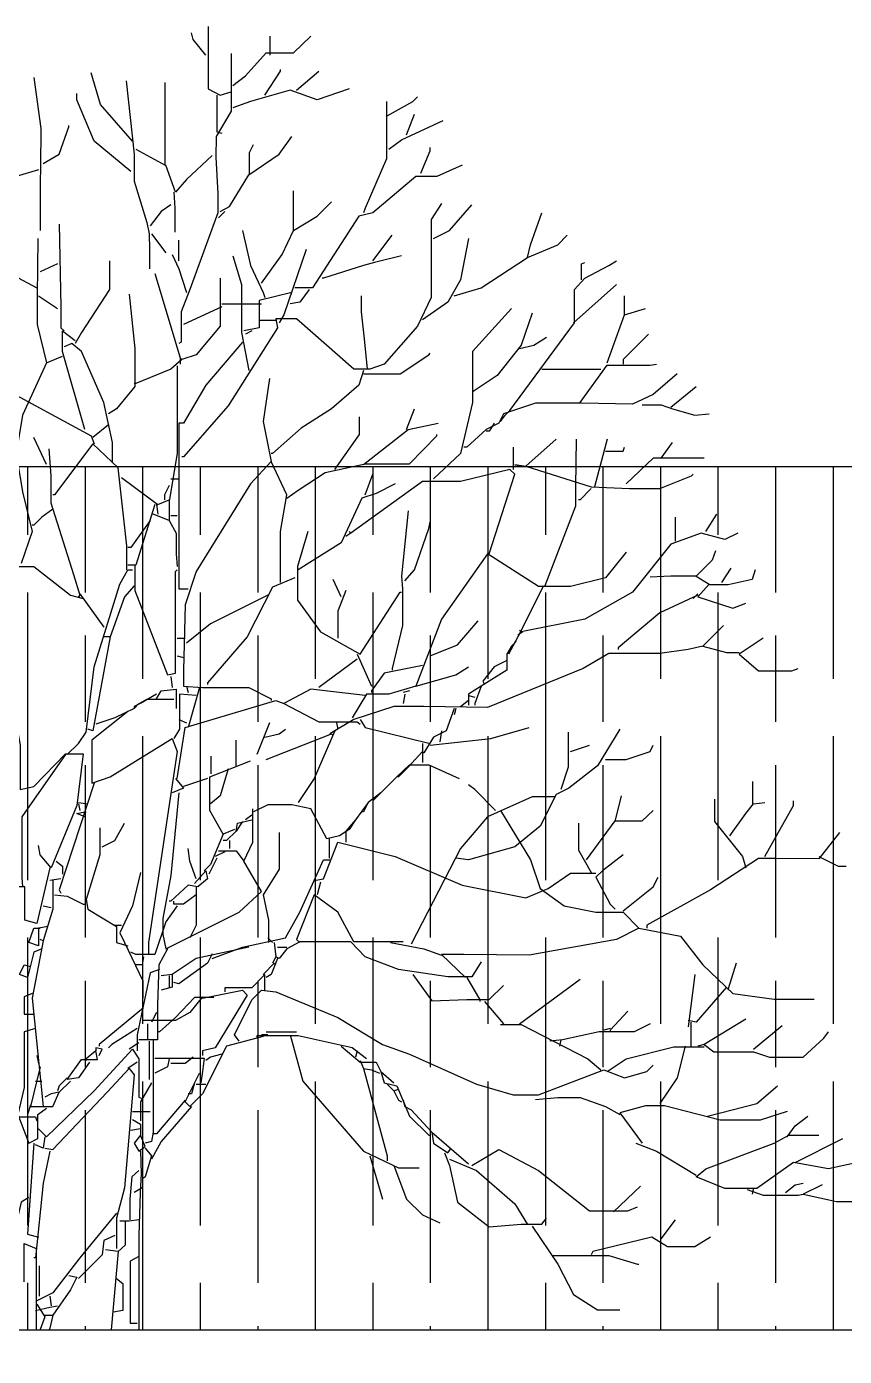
# Model space of a CAD drawing. Header units: centimetres. Extents: x -3096 to 17897, y -3131 to 15798.
# Drawn here: x 5823.7 to 6108, y 12653 to 13115.2 of the extents above; entities that cross this region are included whole.
import ezdxf

# ---------------------------------------------------------------- set-up
doc = ezdxf.new("R2010")
doc.units = ezdxf.units.CM

msp = doc.modelspace()

# ---------------------------------------------------------------- hatches: boundary and pattern name
at = {"transparency": 33554508}
h = msp.add_hatch(dxfattribs=at)
h.set_pattern_fill('GOST_WOOD', color=256, scale=10)
h.set_pattern_definition([(90, (-7435.9, 8498.48), (60, -4e-15), [100, -20]), (90, (-7415.9, 8478.48), (60, -4e-15), [60, -15, 30, -15]), (90, (-7395.9, 8448.48), (60, -4e-15), [100, -20])])
h.paths.add_polyline_path([(6210.88, 12662.23), (6210.88, 12632.23), (6171.12, 12632.23), (6171.12, 12382.23), (6210.88, 12382.23), (6210.88, 12362.23), (6415.13, 12362.23), (6415.13, 12962.23), (5649.16, 12962.23), (5649.16, 12662.23)])

# ---------------------------------------------------------------- linework, layer by layer
msp.add_line((5649.16, 12962.23), (6415.13, 12962.23))
at = {"color": 84}
for points in [[(5885.96, 13105.21), (5881.53, 13110.75), (5880.98, 13112.96)], [(5886.79, 13115.18), (5886.79, 13093.58), (5890.95, 13091.37), (5894.82, 13092.48)], [(5895.37, 13094.69), (5899.81, 13098.01), (5907, 13106.04), (5916.42, 13106.04), (5922.51, 13111.86)], [(5908.39, 13105.21), (5908.39, 13111.86)], [(5894.82, 13105.77), (5894.82, 13085.83), (5889.56, 13076.97), (5889.42, 13069.78), (5890.18, 13057.04), (5890.18, 13050.4), (5880.43, 13023.82), (5877.38, 13016.07), (5877.38, 13005.55), (5876.55, 13005)], [(5860.49, 13075.31), (5849.42, 13088.05), (5846.1, 13099.12)], [(5906.45, 13091.37), (5911.98, 13099.67), (5911.98, 13100.23)], [(5917.52, 13093.03), (5925.27, 13099.67)], [(5826.17, 13097.46), (5828.66, 13079.74), (5828.52, 13066.45), (5828.45, 13060.92), (5828.45, 13044.31)], [(5858.28, 13096.35), (5861.05, 13070.88), (5861.05, 13061.47), (5865.48, 13047.08), (5866.31, 13043.2), (5866.45, 13037.66), (5866.45, 13031.02)], [(5861.6, 13072.55), (5871.84, 13067.01), (5871.84, 13095.8)], [(5859.94, 13064.79), (5847.21, 13075.31), (5841.12, 13089.71), (5841.12, 13091.92)], [(5889.84, 13091.37), (5889.84, 13078.64), (5891.5, 13078.08)], [(5935.79, 13093.58), (5924.72, 13089.71), (5915.31, 13093.03), (5901.47, 13089.15), (5895.37, 13086.94)], [(5949.08, 13084.17), (5957.94, 13089.15), (5959.6, 13090.82)], [(5948.8, 13089.15), (5948.8, 13069.22), (5941.33, 13052.06), (5940.78, 13050.4)], [(5829.49, 13067.56), (5835.03, 13070.88), (5838.35, 13080.3), (5838.35, 13080.85)], [(5949.64, 13072.55), (5954.06, 13075.87), (5968.46, 13082.51)], [(5955.73, 13077.53), (5958.49, 13084.73)], [(5890.95, 13050.95), (5894.27, 13052.61), (5900.91, 13063.69), (5911.43, 13070.88), (5915.86, 13076.97)], [(5901.19, 13063.69), (5901.19, 13071.44), (5902.57, 13074.21)], [(5960.71, 13064.24), (5964.03, 13071.99), (5964.03, 13073.1)], [(5888.18, 13070.33), (5879.32, 13062.03), (5875.44, 13057.6), (5872.12, 13067.01)], [(5975.1, 13067.01), (5966.25, 13063.13), (5959.05, 13063.13), (5944.1, 13050.4), (5939.12, 13049.29), (5923.06, 13024.38), (5916.97, 13024.38)], [(5827.83, 13065.35), (5820.08, 13063.13), (5818.97, 13063.13)], [(5874.89, 13057.6), (5875.17, 13052.06), (5875.17, 13043.75)], [(5916.42, 13044.31), (5916.42, 13058.15)], [(5873.78, 13053.17), (5870.46, 13050.95), (5866.59, 13045.97)], [(5967.91, 13053.72), (5964.31, 13048.18), (5964.31, 13021.05), (5959.6, 13011.09), (5947.97, 12997.8), (5942.99, 12996.14), (5937.45, 12996.14), (5917.52, 13013.58), (5910.32, 13013.58), (5910.88, 13010.53), (5893.71, 12983.4), (5878.21, 12965.69), (5877.66, 12965.69)], [(5905.34, 13026.04), (5912.54, 13036), (5916.42, 13044.31), (5924.72, 13049.29), (5929.7, 13054.27)], [(5965.14, 13041.54), (5970.67, 13044.31), (5978.43, 13053.17)], [(5892.61, 13050.95), (5890.39, 13048.74)], [(5997.8, 13034.9), (5998.91, 13039.32), (6002.79, 13050.4)], [(5835.03, 13046.52), (5835.58, 13017.73), (5835.58, 13010.53), (5836.69, 13009.43)], [(5898.7, 13044.31), (5901.47, 13032.13), (5905.9, 13022.72), (5906.45, 13021.05)], [(5827.55, 13041.54), (5827.41, 13021.61), (5827.41, 13011.64), (5830.6, 12998.35), (5836.13, 13000.57)], [(5867.14, 13043.2), (5872.12, 13036.56)], [(5876.55, 13033.79), (5876.55, 13040.99)], [(5944.1, 13033.79), (5950.74, 13042.65)], [(5977.32, 13041.54), (5974.55, 13027.14), (5970.12, 13019.39), (5961.26, 13013.3)], [(5972.34, 13021.61), (5981.75, 13024.38), (5997.8, 13034.9), (6008.32, 13039.32), (6011.64, 13042.65)], [(5874.34, 13036), (5876.55, 13031.02), (5879.32, 13022.72)], [(5895.37, 13035.45), (5898.42, 13025.48), (5898.42, 13008.87), (5900.91, 12995.59)], [(5920.84, 13037.66), (5913.09, 13014.96), (5911.43, 13012.2)], [(5954.06, 13035.45), (5944.65, 13033.23), (5940.78, 13032.13), (5926.93, 13027.7), (5926.38, 13027.7)], [(5834.47, 13032.68), (5828.38, 13029.91)], [(5852.47, 13033.79), (5852.47, 13023.82), (5842.78, 13008.87), (5840.56, 13005)], [(5988.39, 12977.87), (5990.05, 12980.08), (5991.71, 12981.74), (6014.14, 13012.2), (6014.14, 13023.82), (6017.74, 13027.7), (6026.04, 13032.13), (6028.81, 13033.79)], [(6016.63, 13027.14), (6016.63, 13032.68), (6017.74, 13033.23)], [(5818.97, 13028.81), (5827.27, 13024.38)], [(5868.25, 13029.36), (5877.1, 13000.01), (5877.1, 12997.8)], [(5890.95, 13027.7), (5890.95, 13011.09), (5882.64, 13001.12), (5877.66, 12999.46), (5877.1, 13000.01)], [(6013.86, 13012.2), (6028.81, 13025.48)], [(5827.83, 13021.61), (5834.47, 13017.18)], [(5859.39, 13022.16), (5861.33, 13003.34), (5861.33, 12990.05), (5854.96, 12982.3), (5852.19, 12980.64)], [(5915.86, 13022.72), (5904.51, 13019.95), (5904.51, 13010.53), (5899.25, 13009.43)], [(5921.95, 13023.82), (5918.63, 13019.39), (5915.31, 13018.84)], [(5942.16, 12996.14), (5941.19, 13006.66), (5940.15, 13016.07), (5940.15, 13021.61)], [(6031.58, 13014.96), (6031.58, 13021.61)], [(5891.5, 13017.73), (5878.21, 13011.64)], [(5891.5, 13018.84), (5905.34, 13018.84)], [(5992.27, 13017.18), (5978.7, 13002.23), (5978.7, 12984.51), (5974.55, 12966.79), (5965.14, 12957.94)], [(6025.49, 12998.35), (6031.58, 13014.96), (6038.78, 13017.18)], [(5910.32, 13013.03), (5904.79, 13013.03)], [(5999.47, 13015.52), (5995.59, 13004.44), (5987.28, 12993.92), (5978.98, 12988.39)], [(5843.88, 12975.1), (5836.13, 13002.23), (5836.13, 13009.43), (5840.56, 13006.1)], [(5902.02, 13009.43), (5899.81, 13008.32)], [(5995.03, 13003.34), (6000.02, 13004.44), (6004.45, 13007.21)], [(6039.88, 13008.32), (6031.02, 12999.46), (6031.02, 12997.8)], [(5853.57, 12964.03), (5853.57, 12970.67), (5850.53, 12984.51), (5842.78, 13002.23), (5839.46, 13005), (5836.69, 13003.89)], [(5898.7, 13005.55), (5885.96, 12990.6), (5878.21, 12977.31), (5876.55, 12977.31)], [(5830.6, 12998.35), (5822.29, 12980.08), (5820.08, 12966.79), (5822.29, 12953.51), (5825.61, 12939.67), (5821.74, 12928.59)], [(5877.66, 12999.46), (5873.78, 12996.14), (5861.6, 12991.16), (5861.05, 12991.16)], [(5876, 12997.25), (5876, 12966.79), (5873.23, 12950.18), (5873.23, 12943.54), (5867.69, 12945.76)], [(5940.78, 12994.48), (5953.51, 12994.48), (5963.48, 13001.12), (5964.03, 13001.68)], [(6016.08, 12984.51), (6025.49, 12997.52), (6040.44, 12997.52), (6042.65, 12997.8)], [(5908.11, 12992.82), (5905.9, 12977.87), (5908.66, 12964.03)], [(5940.78, 12995.59), (5939.12, 12990.6), (5929.7, 12982.3), (5919.18, 12975.65), (5909.22, 12966.79), (5908.66, 12966.79)], [(6049.85, 12994.48), (6041.54, 12987.28), (6034.35, 12983.96), (6016.63, 12984.24), (6000.57, 12984.24), (5989.5, 12980.64), (5987.84, 12977.31), (5983.41, 12975.1), (5976.76, 12969.01), (5975.66, 12969.01)], [(6002.79, 12996.14), (6023.27, 12996.14)], [(5805.4, 12947.42), (5805.4, 12969.56), (5814.54, 12990.05), (5846.1, 12972.89), (5847.21, 12970.12)], [(6047.63, 12982.85), (6056.49, 12990.05)], [(6037.67, 12983.68), (6044.31, 12983.68), (6048.19, 12982.3), (6055.94, 12980.08), (6060.92, 12980.64)], [(5930.81, 12961.26), (5939.39, 12973.44), (5939.39, 12979.53)], [(5955.73, 12975.1), (5958.49, 12982.3)], [(5852.19, 12976.76), (5846.65, 12972.33)], [(5876.55, 12977.31), (5876.55, 12938), (5876.55, 12919.73), (5879.87, 12919.73)], [(5940.78, 12962.92), (5956.28, 12975.1), (5966.8, 12977.31)], [(5986.18, 12977.31), (5984.52, 12974.55), (5983.41, 12974.55)], [(5830.6, 12962.92), (5826.17, 12972.33)], [(5858.56, 12926.38), (5858.56, 12934.68), (5855.51, 12961.81), (5846.65, 12970.12), (5833.37, 12952.4), (5832.81, 12952.4)], [(5914.2, 12951.29), (5918.08, 12954.06), (5927.49, 12960.15), (5941.33, 12963.2), (5956.83, 12963.2), (5966.25, 12972.89), (5966.25, 12973.44)], [(6007.77, 12971.78), (5997.25, 12962.37), (6019.95, 12955.17), (6033.24, 12954.61), (6043.76, 12954.61), (6054.83, 12959.04), (6055.39, 12959.6)], [(6014.69, 12971.78), (6014.55, 12955.17), (6014.55, 12948.52), (6003.89, 12920.84)], [(6025.49, 12971.78), (6021.06, 12955.17)], [(6044.31, 12965.13), (6048.19, 12970.67)], [(5831.43, 12968.46), (5832.12, 12959.04), (5832.12, 12949.63), (5840.01, 12924.72), (5842.22, 12917.52), (5841.67, 12916.96)], [(5992.82, 12969.01), (5992.82, 12961.26)], [(6024.93, 12967.63), (6031.02, 12967.63), (6031.58, 12969.01)], [(6059.26, 12965.13), (6041.54, 12965.13), (6032.13, 12956.27)], [(5911.98, 12921.95), (5911.98, 12939.67), (5914.2, 12952.4), (5908.66, 12964.03), (5901.47, 12956.27), (5882.64, 12925.82), (5878.76, 12914.2), (5878.21, 12891.5), (5878.21, 12885.96), (5884.86, 12885.41), (5900.91, 12885.41), (5908.66, 12881.53), (5908.66, 12880.98)], [(5984.52, 12931.91), (5993.37, 12959.6), (5991.71, 12961.26), (5974.55, 12957.11), (5961.26, 12957.11), (5936.35, 12939.11), (5935.79, 12939.67)], [(5993.37, 12962.92), (5997.25, 12962.37)], [(5993.37, 12962.37), (5995.59, 12962.37)], [(5856.62, 12958.49), (5869.35, 12949.08), (5873.23, 12950.74)], [(5873.23, 12955.72), (5871.57, 12952.4), (5871.57, 12950.74)], [(5873.78, 12957.94), (5876.55, 12957.94)], [(5951.85, 12956.27), (5945.2, 12952.95), (5940.22, 12951.29), (5933.03, 12935.79), (5918.08, 12926.38)], [(5941.33, 12952.4), (5944.1, 12959.6)], [(6019.95, 12954.61), (6016.08, 12950.74), (6015.52, 12950.74)], [(5832.81, 12947.42), (5828.94, 12944.65), (5826.17, 12941.88), (5825.61, 12941.88)], [(5868.25, 12949.08), (5861.6, 12928.04), (5858.83, 12928.04)], [(5868.8, 12949.08), (5869.35, 12945.76)], [(5956.28, 12946.86), (5954.06, 12924.16), (5954.34, 12919.73), (5954.34, 12907), (5950.74, 12892.05), (5950.74, 12891.5)], [(5866.59, 12943.54), (5859.94, 12934.13), (5858.83, 12934.13)], [(5873.23, 12943.54), (5875.72, 12939.11), (5875.72, 12931.91), (5876, 12927.48)], [(5873.78, 12945.2), (5876, 12945.2)], [(5955.17, 12922.5), (5958.49, 12926.38), (5963.48, 12940.77), (5964.03, 12942.99)], [(6049.3, 12936.34), (6049.3, 12944.65)], [(6059.81, 12939.67), (6063.69, 12945.76)], [(5921.4, 12939.67), (5917.8, 12927.48), (5917.8, 12915.86), (5925.83, 12904.78), (5939.67, 12897.03), (5953.51, 12918.63), (5954.06, 12918.63)], [(5936.35, 12939.11), (5934.69, 12938)], [(6070.89, 12939.11), (6066.46, 12936.9), (6058.15, 12939.11), (6047.63, 12935.24), (6034.35, 12918.63), (6017.74, 12909.21), (5995.59, 12904.78), (5995.03, 12905.34)], [(6063.14, 12933.02), (6062.03, 12929.7), (6056.49, 12924.16), (6060.92, 12921.39), (6057.05, 12916.96), (6069.23, 12913.09), (6073.66, 12914.75)], [(5819.52, 12929.15), (5818.97, 12926.38), (5814.26, 12915.3), (5814.26, 12903.68), (5821.46, 12865.47), (5821.46, 12849.97), (5826.17, 12851.08), (5837.24, 12862.43), (5843.33, 12862.43), (5841.12, 12844.43), (5832.26, 12822.84), (5828.38, 12827.27), (5827.83, 12830.59)], [(5861.33, 12928.04), (5861.33, 12919.18), (5872.68, 12889.84), (5875.44, 12890.39), (5875.44, 12925.82), (5876, 12926.38)], [(6032.13, 12932.47), (6024.93, 12923.61), (6012.75, 12920.56), (6001.68, 12920.56), (5983.96, 12931.91), (5967.91, 12909.21), (5959.05, 12885.96), (5949.64, 12883.19), (5941.88, 12883.19), (5936.9, 12874.89)], [(5820.08, 12927.48), (5826.17, 12927.48), (5838.9, 12917.52), (5843.33, 12916.41)], [(5837.79, 12862.15), (5841.67, 12866.03), (5844.44, 12869.9), (5847.21, 12892.6), (5856.07, 12921.39), (5858.83, 12926.38), (5860.49, 12926.38)], [(5916.97, 12923.61), (5909.22, 12920.29), (5900.36, 12903.12), (5886.52, 12887.07), (5886.52, 12886.51)], [(6040.44, 12923.89), (6047.63, 12924.3), (6056.49, 12924.3)], [(6076.98, 12926.38), (6075.87, 12923.05), (6067.57, 12921.12), (6060.92, 12921.12)], [(6065.35, 12921.95), (6068.67, 12926.93)], [(5861.05, 12920.84), (5857.73, 12916.96), (5852.74, 12903.12), (5850.53, 12903.12)], [(5933.03, 12916.96), (5930.26, 12923.05)], [(5934.69, 12919.18), (5931.92, 12911.98), (5931.92, 12902.57)], [(6003.34, 12920.84), (5994.48, 12903.12), (5991.16, 12897.03)], [(5842.22, 12918.07), (5850.53, 12906.45)], [(5907.56, 12917.52), (5887.62, 12907.55), (5879.32, 12900.91)], [(6057.05, 12917.52), (6043.76, 12911.43), (6029.36, 12899.25), (6029.36, 12898.69)], [(6057.05, 12918.07), (6055.39, 12916.41)], [(5964.03, 12896.48), (5973.44, 12900.35), (5980.64, 12908.66)], [(6065.91, 12907), (6058.71, 12899.8), (6067.01, 12897.59), (6071.44, 12897.59)], [(5852.74, 12903.12), (5846.65, 12870.46), (5844.99, 12871.01)], [(5876, 12902.57), (5878.76, 12902.57)], [(5993.93, 12901.46), (5992.27, 12899.8), (5990.61, 12897.03), (5990.61, 12891.5), (5981.75, 12885.96), (5977.32, 12883.19), (5977.32, 12879.32)], [(5996.14, 12904.78), (5994.48, 12903.68)], [(6079.75, 12902.57), (6071.44, 12897.03), (6078.08, 12891.22), (6089.71, 12891.22), (6091.93, 12892.05)], [(5876, 12896.48), (5878.21, 12895.93)], [(6058.71, 12899.8), (6053.72, 12898.69), (6043.76, 12897.31), (6026.04, 12897.31), (6017.18, 12892.05), (5983.96, 12878.48), (5961.81, 12878.9), (5951.3, 12878.9), (5937.45, 12874.33), (5929.15, 12869.35)], [(5938.56, 12897.03), (5943.54, 12885.96)], [(5938.56, 12895.37), (5925.27, 12885.41)], [(5961.26, 12893.16), (5947.97, 12890.39), (5943.54, 12884.3), (5943.54, 12883.74)], [(5959.05, 12885.96), (5972.89, 12889.84), (5977.32, 12892.6)], [(5990.61, 12894.82), (5986.18, 12892.6), (5982.3, 12887.62), (5982.86, 12886.51)], [(5873.78, 12889.28), (5874.34, 12885.41)], [(5868.8, 12883.19), (5863.26, 12879.87)], [(5868.8, 12881.53), (5870.46, 12884.3), (5875.72, 12884.85), (5875.72, 12878.21)], [(5882.64, 12882.64), (5876.83, 12883.19), (5876.83, 12871.01), (5874.89, 12867.69)], [(5879.32, 12885.96), (5879.87, 12883.74)], [(5883.75, 12885.41), (5879.87, 12871.56)], [(5941.33, 12882.64), (5922.51, 12884.85), (5913.09, 12879.87), (5925.27, 12873.5), (5938.56, 12873.5), (5939.67, 12872.67)], [(5956.83, 12884.3), (5954.62, 12883.74)], [(5955.17, 12883.19), (5954.62, 12879.87)], [(5977.32, 12882.64), (5979.53, 12882.08)], [(5981.75, 12885.96), (5979.53, 12879.87), (5979.53, 12879.32)], [(5858.83, 12877.1), (5846.38, 12867.13), (5846.38, 12852.19), (5852.74, 12854.4), (5874.34, 12867.69), (5876, 12863.26), (5866.03, 12796.82), (5866.03, 12792.94)], [(5862.71, 12879.87), (5861.05, 12878.21), (5854.4, 12874.89), (5847.76, 12872.67)], [(5874.89, 12881.25), (5865.48, 12881.25), (5861.05, 12878.76), (5861.05, 12878.21)], [(5876, 12853.85), (5878.76, 12871.56), (5910.32, 12880.98), (5913.09, 12879.87)], [(5972.34, 12878.21), (5969.57, 12870.46), (5965.14, 12868.24), (5961.81, 12862.71), (5961.26, 12862.71)], [(5972.89, 12878.21), (5972.34, 12875.99)], [(5977.32, 12880.98), (5974.55, 12878.76)], [(5876.55, 12874.33), (5879.32, 12873.22)], [(5908.11, 12873.22), (5903.68, 12862.15)], [(5931.36, 12873.22), (5931.92, 12871.01)], [(5939.67, 12874.33), (5941.33, 12871.56), (5964.03, 12866.03)], [(5906.45, 12868.24), (5911.43, 12869.35), (5913.65, 12871.01)], [(5907, 12860.49), (5929.7, 12869.35), (5930.26, 12868.8)], [(5930.81, 12870.46), (5923.61, 12853.85), (5918.08, 12845.54)], [(5964.03, 12865.47), (5985.07, 12867.69), (5998.36, 12871.56)], [(5967.91, 12870.46), (5967.35, 12866.58)], [(6029.92, 12871.01), (6022.17, 12858.28), (6012.2, 12850.52), (6007.77, 12848.31), (6002.23, 12837.24), (5993.37, 12830.04), (5977.32, 12825.61), (5972.89, 12826.16)], [(6011.92, 12869.9), (6011.92, 12857.72), (6009.43, 12849.97)], [(5896.48, 12858.28), (5896.48, 12867.13)], [(5961.26, 12863.26), (5956.28, 12857.72), (5952.96, 12854.4), (5952.4, 12854.4)], [(5961.26, 12866.03), (5961.26, 12859.38)], [(6012.75, 12863.26), (6019.4, 12865.47)], [(6024.93, 12860.49), (6032.13, 12860.49), (6040.44, 12863.26), (6041.54, 12865.47)], [(5837.24, 12862.15), (5834.47, 12858.28), (5822.01, 12840.56), (5822.01, 12819.52), (5822.29, 12816.2)], [(5895.93, 12836.13), (5892.05, 12834.47), (5887.35, 12842.77), (5887.35, 12854.4), (5901.47, 12859.94)], [(5887.9, 12855.51), (5887.9, 12861.6)], [(5893.71, 12857.17), (5890.95, 12847.76), (5887.62, 12844.99)], [(5944.1, 12846.1), (5952.4, 12854.4), (5956.83, 12858.55), (5963.48, 12858.55), (5974, 12853.85)], [(5847.21, 12852.19), (5835.03, 12815.09), (5835.58, 12813.98)], [(5875.44, 12853.85), (5878.21, 12850.52), (5874.34, 12848.86)], [(5886.52, 12853.85), (5878.21, 12851.08)], [(5986.73, 12842.77), (5979.53, 12849.97), (5977.32, 12851.63)], [(6076.15, 12844.99), (6076.15, 12852.74)], [(5841.67, 12845.54), (5844.99, 12844.99)], [(5841.67, 12844.99), (5842.22, 12842.77)], [(5876.55, 12848.86), (5873.78, 12820.07), (5871.01, 12805.12), (5871.01, 12799.59), (5872.12, 12794.6), (5897.59, 12807.34), (5905.34, 12814.54), (5899.25, 12825.06), (5902.3, 12831.7), (5902.3, 12843.33)], [(5938.01, 12839.45), (5935.79, 12836.13), (5932.47, 12833.91), (5928.04, 12832.81), (5922.51, 12843.33), (5915.86, 12844.71), (5907.56, 12844.71), (5902.57, 12842.22)], [(5946.87, 12848.86), (5942.44, 12845.54), (5938.01, 12839.45), (5934.69, 12835.58), (5934.69, 12831.7)], [(5942.44, 12845.54), (5940.78, 12842.22), (5940.22, 12842.22)], [(6007.22, 12847.48), (5999.47, 12847.48), (5983.96, 12840.56), (5974.55, 12829.49), (5957.39, 12796.27)], [(6028.25, 12838.9), (6030.47, 12847.76)], [(6062.86, 12846.65), (6062.86, 12838.9), (6072.55, 12826.72), (6073.66, 12822.84)], [(6068.12, 12833.91), (6073.66, 12841.67), (6076.42, 12844.99), (6080.3, 12845.54)], [(6080.3, 12826.72), (6090.27, 12844.43), (6090.27, 12846.1)], [(5843.88, 12840.56), (5841.12, 12841.67), (5843.88, 12842.22), (5844.44, 12842.22)], [(5902.02, 12841.11), (5899.81, 12839.45)], [(5988.39, 12842.77), (5998.91, 12825.61), (6002.23, 12815.64), (6010.54, 12809.55), (6021.61, 12807.34), (6031.02, 12807.34), (6036.56, 12801.8), (6028.81, 12797.93), (5998.36, 12792.39), (5975.66, 12792.67), (5967.91, 12792.67), (5976.21, 12784.64)], [(6018.29, 12825.61), (6028.25, 12839.17), (6037.67, 12839.17), (6041.54, 12842.77)], [(5849.14, 12836.68), (5849.14, 12827.27), (5844.44, 12811.77), (5844.99, 12808.45), (5854.96, 12802.36), (5854.96, 12796.82), (5858.83, 12795.71)], [(5849.98, 12830.04), (5854.4, 12832.25), (5857.73, 12838.34)], [(5896.48, 12835.58), (5893.16, 12832.25), (5892.05, 12832.25)], [(5898.7, 12838.9), (5896.48, 12835.58), (5897.04, 12838.34), (5902.02, 12839.45)], [(6015.52, 12838.34), (6015.52, 12828.93), (6019.95, 12821.18)], [(5892.05, 12834.47), (5887.62, 12823.95), (5885.41, 12821.73)], [(5894.27, 12832.25), (5894.27, 12829.49)], [(5911.43, 12835.02), (5911.43, 12822.29), (5905.9, 12813.43), (5907.83, 12804.57), (5907.83, 12796.82)], [(5923.61, 12818.41), (5926.93, 12818.97), (5931.92, 12831.7), (5951.85, 12826.72), (5975.1, 12816.75), (5997.25, 12812.32), (6005, 12815.64), (6012.75, 12820.9), (6021.61, 12820.9)], [(5928.87, 12832.81), (5928.87, 12826.16)], [(6106.32, 12835.02), (6099.13, 12825.89), (6084.18, 12826.02), (6078.08, 12826.02), (6061.48, 12815.09), (6039.33, 12802.91), (6039.33, 12801.8)], [(5882.64, 12818.97), (5880.43, 12825.06), (5879.87, 12829.49)], [(5892.61, 12828.38), (5889.29, 12826.72)], [(5890.39, 12828.65), (5896.48, 12828.65), (5899.25, 12825.06)], [(6031.02, 12827.27), (6023.83, 12821.73), (6021.61, 12819.52), (6026.59, 12810.11), (6028.25, 12808.45)], [(6099.13, 12826.72), (6105.77, 12823.4), (6108.54, 12823.4)], [(5831.7, 12822.84), (5827.27, 12803.46), (5823.12, 12804.57), (5823.12, 12816.2), (5820.63, 12816.2)], [(5833.92, 12825.06), (5836.13, 12823.4), (5836.13, 12820.63)], [(5882.09, 12817.3), (5885.96, 12821.73), (5886.52, 12818.97), (5883.2, 12816.2), (5879.87, 12816.75), (5873.78, 12811.21), (5873.23, 12811.21)], [(5889.84, 12826.16), (5887.07, 12820.63)], [(5888.18, 12791.28), (5898.7, 12795.16), (5913.65, 12798.48), (5918.63, 12807.34), (5926.93, 12825.61), (5929.15, 12825.61)], [(5832.81, 12818.41), (5832.81, 12808.45), (5829.49, 12797.37), (5828.38, 12797.93)], [(5835.58, 12818.97), (5831.7, 12818.41)], [(5863.26, 12821.18), (5860.49, 12809.55), (5856.07, 12800.14), (5857.73, 12796.82), (5864.09, 12783.53), (5864.09, 12777.44)], [(5925.83, 12817.86), (5924.72, 12813.43)], [(6031.02, 12807.89), (6041.54, 12816.2), (6043.2, 12819.52)], [(5833.37, 12813.43), (5837.79, 12812.88), (5843.33, 12810.11), (5843.88, 12810.11)], [(5882.64, 12813.43), (5878.21, 12810.11), (5874.89, 12810.11), (5874.89, 12811.21)], [(5882.64, 12816.2), (5882.64, 12802.91), (5880.43, 12798.48)], [(5954.62, 12797.1), (5937.45, 12797.1), (5931.92, 12807.34), (5923.61, 12813.43), (5917.52, 12797.93), (5918.63, 12796.82)], [(5829.49, 12809.55), (5832.26, 12809)], [(5876, 12809.55), (5872.12, 12804.02), (5868.25, 12792.67), (5861.6, 12792.67), (5859.94, 12793.5)], [(5831.15, 12802.36), (5827.83, 12801.8), (5827.83, 12795.71), (5824.51, 12796.82), (5826.17, 12801.8), (5828.38, 12801.8)], [(5854.4, 12802.91), (5856.62, 12802.91)], [(6036.56, 12801.8), (6050.96, 12799.03), (6058.71, 12789.07), (6069.23, 12779.1), (6083.62, 12777.16), (6097.46, 12777.16)], [(5828.94, 12794.6), (5826.17, 12793.5), (5823.95, 12784.64), (5821.18, 12785.75), (5822.85, 12789.07), (5825.06, 12788.51)], [(5829.49, 12797.37), (5825.61, 12777.44), (5829.49, 12739.79)], [(5872.68, 12794.6), (5869.63, 12789.07), (5869.22, 12775.23), (5869.22, 12763.05), (5862.71, 12763.05)], [(5900.91, 12795.16), (5882.64, 12791.28), (5874.34, 12785.75), (5874.34, 12781.32), (5870.46, 12780.21)], [(5907.56, 12798.48), (5909.22, 12796.82)], [(5909.77, 12796.82), (5910.32, 12791.84), (5909.22, 12789.62)], [(5981.75, 12790.17), (5978.43, 12784.92), (5970.12, 12784.92), (5952.96, 12787.41), (5941.33, 12791.84), (5936.35, 12797.1), (5918.63, 12797.1), (5914.2, 12794.6), (5911.43, 12791.28), (5910.32, 12791.84)], [(5910.88, 12795.16), (5914.2, 12795.16)], [(5950.19, 12796.82), (5961.81, 12794.6), (5967.91, 12792.39)], [(5864.37, 12791.84), (5863.82, 12789.07), (5861.6, 12789.07)], [(5888.18, 12792.94), (5886.52, 12789.62), (5876.55, 12782.42), (5874.89, 12782.98)], [(5905.9, 12785.75), (5909.77, 12789.62), (5910.32, 12789.07)], [(5910.88, 12791.28), (5908.66, 12785.75), (5907, 12784.64)], [(6070.33, 12789.62), (6067.57, 12780.76), (6067.57, 12780.21)], [(5869.91, 12787.41), (5866.59, 12786.3), (5862.16, 12764.71), (5862.16, 12759.17)], [(5874.34, 12785.75), (5870.46, 12785.19)], [(5873.23, 12785.19), (5873.23, 12781.32)], [(5906.45, 12780.21), (5906.45, 12785.75), (5902.02, 12781.04), (5892.61, 12781.04), (5892.61, 12779.66)], [(5957.94, 12785.75), (5964.58, 12776.61), (5976.76, 12777.03), (5984.52, 12777.03), (5989.5, 12781.87)], [(5976.76, 12784.64), (5981.19, 12776.89), (5981.19, 12776.33)], [(6055.94, 12785.75), (6053.72, 12767.47)], [(5884.86, 12777.44), (5898.7, 12780.21), (5900.36, 12778.55), (5889.29, 12760.28), (5884.86, 12759.17), (5884.86, 12757.51)], [(5897.59, 12762.49), (5895.93, 12764.71), (5902.02, 12776.89), (5905.34, 12780.21), (5910.32, 12779.66), (5931.92, 12770.8), (5947.42, 12761.38), (5956.83, 12758.06), (5980.09, 12747.54), (5992.82, 12743.94), (6001.68, 12743.94), (6024.38, 12752.53), (6031.58, 12749.76), (6039.33, 12751.97), (6041.54, 12754.19)], [(5995.03, 12768.58), (6016.08, 12784.08)], [(6067.01, 12781.32), (6056.49, 12769.14), (6053.72, 12769.69)], [(5825.61, 12779.1), (5822.85, 12777.99), (5822.85, 12771.9), (5826.17, 12771.9)], [(5884.86, 12777.99), (5880.43, 12772.46), (5875.44, 12769.69), (5863.82, 12769.69)], [(5888.73, 12777.72), (5882.09, 12777.72), (5875.44, 12770.8), (5869.91, 12765.81), (5869.35, 12765.81)], [(5982.86, 12776.33), (5989.5, 12768.58)], [(5864.37, 12774.12), (5848.87, 12761.38), (5848.87, 12760.83)], [(5868.8, 12772.46), (5867.14, 12769.14)], [(6032.69, 12773.01), (6026.59, 12766.37), (6026.59, 12765.81)], [(5826.72, 12766.92), (5822.85, 12765.81), (5822.85, 12746.44), (5820.63, 12737.02), (5824.51, 12727.06), (5827.55, 12728.72), (5827.55, 12737.02), (5830.6, 12739.24)], [(5862.16, 12766.92), (5853.3, 12761.38), (5852.19, 12760.28)], [(5865.75, 12768.58), (5865.75, 12763.05)], [(5988.39, 12768.31), (5995.59, 12768.31), (6018.84, 12756.4), (6023.27, 12752.53)], [(6040.44, 12768.58), (6034.9, 12765.81), (6022.72, 12765.81), (6009.98, 12763.05), (6005.56, 12762.49)], [(6026.59, 12766.92), (6024.38, 12766.37)], [(6054.55, 12769.14), (6054.55, 12760.83)], [(6073.66, 12770.24), (6059.26, 12761.38), (6057.05, 12760.83)], [(6076.42, 12759.72), (6086.39, 12768.03)], [(5862.71, 12761.94), (5859.39, 12759.72)], [(5867.69, 12763.05), (5867.69, 12730.93), (5867.14, 12727.61), (5864.92, 12727.06)], [(5866.31, 12762.49), (5866.31, 12749.2)], [(5905.9, 12764.15), (5893.16, 12760.83), (5884.86, 12744.22), (5880.43, 12739.79), (5878.76, 12741.45), (5883.75, 12751.42), (5884.3, 12751.42)], [(5941.88, 12756.4), (5936.9, 12760.28), (5918.08, 12764.43), (5903.68, 12764.43), (5903.68, 12763.6)], [(5907.56, 12764.71), (5905.34, 12764.71)], [(5907, 12765.81), (5915.86, 12765.81), (5917.52, 12765.81)], [(5915.31, 12764.71), (5919.74, 12748.65), (5940.78, 12724.29), (5952.96, 12718.48), (5960.15, 12718.48)], [(6009.43, 12763.05), (6008.88, 12760.83)], [(6059.26, 12761.38), (6062.58, 12758.89), (6076.42, 12758.89), (6081.96, 12756.95), (6093.59, 12756.95), (6100.79, 12763.6), (6102.45, 12765.81)], [(5827.27, 12757.51), (5827.83, 12754.74)], [(5827.83, 12732.04), (5830.6, 12729.27), (5847.21, 12745.33), (5860.49, 12759.72), (5862.71, 12756.4), (5862.71, 12743.11), (5863.82, 12742.56)], [(5845.55, 12755.29), (5841.67, 12749.76), (5837.79, 12749.2), (5842.78, 12756.12), (5848.31, 12756.12), (5847.76, 12759.17), (5844.44, 12756.4), (5844.44, 12755.85)], [(5848.87, 12757.51), (5849.98, 12759.72), (5847.76, 12760.28), (5847.76, 12759.17)], [(5881.53, 12756.95), (5878.76, 12754.74), (5873.78, 12754.74)], [(5891.5, 12758.06), (5887.62, 12756.95), (5885.96, 12755.85)], [(5933.03, 12760.83), (5939.67, 12755.29), (5945.2, 12755.29), (5946.87, 12751.97), (5947.97, 12748.1), (5952.4, 12746.99), (5956.83, 12736.47), (5963.48, 12729.83), (5964.03, 12729.83)], [(5938.56, 12759.17), (5938.01, 12756.95)], [(6025.49, 12751.97), (6032.13, 12756.4), (6048.74, 12760.55), (6059.26, 12760.55)], [(6052.62, 12760.83), (6049.85, 12749.76), (6043.76, 12740.9)], [(5828.38, 12753.63), (5825.06, 12739.79), (5832.81, 12739.79), (5835.03, 12744.77)], [(5830.04, 12725.4), (5832.81, 12724.84), (5851.64, 12744.77), (5859.39, 12753.08), (5861.05, 12750.86), (5857.73, 12711.55), (5854.96, 12701.03), (5854.96, 12690.52)], [(5862.16, 12755.29), (5858.83, 12753.08)], [(5868.25, 12756.68), (5885.41, 12756.68), (5884.86, 12751.97), (5884.3, 12748.1)], [(5873.23, 12756.4), (5872.68, 12753.63), (5868.25, 12751.42)], [(5939.67, 12755.85), (5940.78, 12753.08), (5943.54, 12752.53), (5946.31, 12751.42)], [(5940.78, 12753.08), (5949.08, 12722.63), (5949.08, 12720.97)], [(5826.72, 12748.65), (5828.94, 12748.65)], [(5838.9, 12748.65), (5835.03, 12744.77), (5832.26, 12744.22), (5830.04, 12743.11)], [(5837.79, 12749.76), (5835.03, 12746.99), (5834.47, 12745.33)], [(5867.14, 12748.1), (5863.26, 12741.45), (5863.26, 12734.81)], [(5882.09, 12748.1), (5880.98, 12744.22), (5879.87, 12744.22)], [(5946.87, 12751.97), (5951.3, 12748.1)], [(5882.64, 12747.54), (5885.96, 12747.54)], [(5949.08, 12747.54), (5951.3, 12745.33), (5952.96, 12745.88)], [(5951.3, 12745.33), (5952.96, 12742.01), (5954.06, 12741.45)], [(6060.37, 12736.47), (6077.53, 12740.9), (6084.73, 12746.99)], [(5825.06, 12740.35), (5823.95, 12737.02)], [(5880.98, 12739.79), (5870.46, 12727.61), (5867.14, 12721.52)], [(5878.76, 12742.01), (5868.8, 12730.38), (5867.69, 12730.38)], [(5954.62, 12742.01), (5955.17, 12739.79), (5957.39, 12738.68), (5964.58, 12730.93), (5965.14, 12727.06), (5970.12, 12723.74), (5971.23, 12725.4)], [(6000.57, 12742.28), (6008.32, 12742.97), (6016.08, 12742.97), (6024.93, 12739.79), (6029.92, 12737.02)], [(6088.05, 12738.13), (6078.64, 12735.09), (6064.8, 12735.09), (6045.42, 12740.07), (6038.78, 12740.07), (6029.92, 12737.58), (6037.67, 12727.06)], [(5821.18, 12736.19), (5826.72, 12736.19), (5827.27, 12734.81)], [(5860.49, 12738.13), (5866.59, 12738.13)], [(5860.49, 12735.36), (5863.26, 12733.7), (5863.26, 12729.83)], [(6088.05, 12729.27), (6090.82, 12733.15), (6095.25, 12736.47)], [(5830.04, 12729.27), (5829.49, 12725.4), (5826.72, 12726.5)], [(5863.26, 12732.04), (5859.94, 12731.49)], [(5863.26, 12729.83), (5861.05, 12727.06), (5862.71, 12724.29), (5864.92, 12725.95), (5863.26, 12729.83)], [(5964.58, 12730.93), (5977.32, 12719.86)], [(6115.18, 12720.97), (6102.45, 12718.2), (6090.27, 12720.41), (6077.53, 12711.28), (6066.46, 12711.28), (6056.49, 12715.43), (6059.81, 12718.2), (6083.62, 12727.06), (6088.61, 12729.83), (6099.13, 12729.83)], [(5826.17, 12727.06), (5823.95, 12695.5), (5827.83, 12694.39)], [(5864.92, 12725.4), (5867.14, 12722.63), (5864.92, 12715.43), (5864.37, 12714.88)], [(5978.43, 12719.31), (5987.84, 12724.84), (6001.68, 12717.64), (6019.4, 12703.53), (6032.69, 12703.53), (6036.01, 12704.91)], [(6035.45, 12727.06), (6042.65, 12724.29), (6056.49, 12715.98)], [(6090.82, 12720.41), (6107.43, 12728.72)], [(5831.7, 12724.29), (5829.49, 12713.22), (5826.72, 12687.19), (5826.17, 12687.19)], [(5863.26, 12724.29), (5863.54, 12716.54), (5863.12, 12709.89), (5862.64, 12694.94), (5862.64, 12662.23)], [(5942.99, 12722.63), (5947.42, 12707.68)], [(5969.01, 12723.74), (5970.67, 12719.31), (5973.44, 12706.57), (5984.52, 12697.99), (5995.59, 12698.96), (6002.79, 12698.96), (6004.45, 12701.03)], [(5970.67, 12721.52), (5980.09, 12717.64), (5993.37, 12706.02), (5997.8, 12698.82)], [(5862.71, 12717.64), (5860.22, 12715.43), (5859.53, 12707.68), (5859.53, 12700.48)], [(5951.3, 12719.31), (5955.73, 12707.68), (5961.26, 12702.14), (5967.35, 12699.37)], [(5863.82, 12711.55), (5861.05, 12709.89)], [(6027.7, 12703.25), (6037.11, 12712.11)], [(6074.21, 12711), (6079.75, 12709.06), (6091.93, 12709.06), (6093.59, 12709.34)], [(6076.42, 12711.55), (6075.87, 12709.34)], [(6087.5, 12709.89), (6090.82, 12712.66), (6093.59, 12713.22)], [(6100.23, 12712.66), (6093.59, 12709.34), (6105.22, 12706.85), (6115.74, 12706.85), (6119.61, 12711.55), (6119.61, 12712.11)], [(5824.51, 12708.23), (5821.74, 12706.57), (5820.63, 12701.59)], [(5854.96, 12702.7), (5842.22, 12687.19), (5832.81, 12675.01), (5827.27, 12672.24)], [(5858, 12699.93), (5858, 12691.62), (5855.51, 12689.41), (5851.08, 12689.96)], [(5862.71, 12700.48), (5859.39, 12699.93), (5856.07, 12699.93)], [(5999.47, 12698.27), (6008.32, 12684.98), (6013.86, 12674.46), (6022.17, 12669.2), (6029.92, 12669.2)], [(6044.31, 12693.84), (6049.3, 12700.48)], [(5854.4, 12694.94), (5850.53, 12693.28), (5849.98, 12688.3), (5841.67, 12680)], [(6061.48, 12694.39), (6055.94, 12691.07), (6046.53, 12691.07), (6040.99, 12694.39), (6020.5, 12689.41), (6019.95, 12688.3)], [(5822.85, 12678.89), (5822.85, 12692.18), (5827, 12690.52), (5827, 12662.23), (5828.47, 12662.23)], [(5855.51, 12689.41), (5853.1, 12662.23)], [(5862.71, 12687.75), (5859.66, 12686.09), (5859.66, 12664.49), (5862.16, 12664.49)], [(6006.66, 12688.02), (6026.04, 12688.02), (6036.01, 12684.98), (6036.56, 12684.98)], [(5828.11, 12673.91), (5828.11, 12684.42)], [(5838.35, 12681.1), (5841.12, 12680.55), (5838.9, 12676.12), (5832.81, 12667.26), (5831.7, 12662.83), (5831.55, 12662.23)], [(5854.96, 12680), (5857.17, 12678.33), (5857.17, 12668.92), (5853.85, 12668.37)], [(5831.7, 12673.91), (5832.26, 12670.58)], [(5826.72, 12668.92), (5831.7, 12670.03), (5834.47, 12670.58)], [(5827.27, 12671.14), (5830.04, 12666.71), (5828.38, 12662.28), (5828.47, 12662.23)], [(5830.04, 12667.26), (5832.81, 12667.26)]]:
    msp.add_lwpolyline(points, dxfattribs=at)
msp.add_lwpolyline([(5649.16, 12662.23), (6210.88, 12662.23), (6210.88, 12632.23), (5649.16, 12632.23)])

doc.saveas('drawing.dxf')
